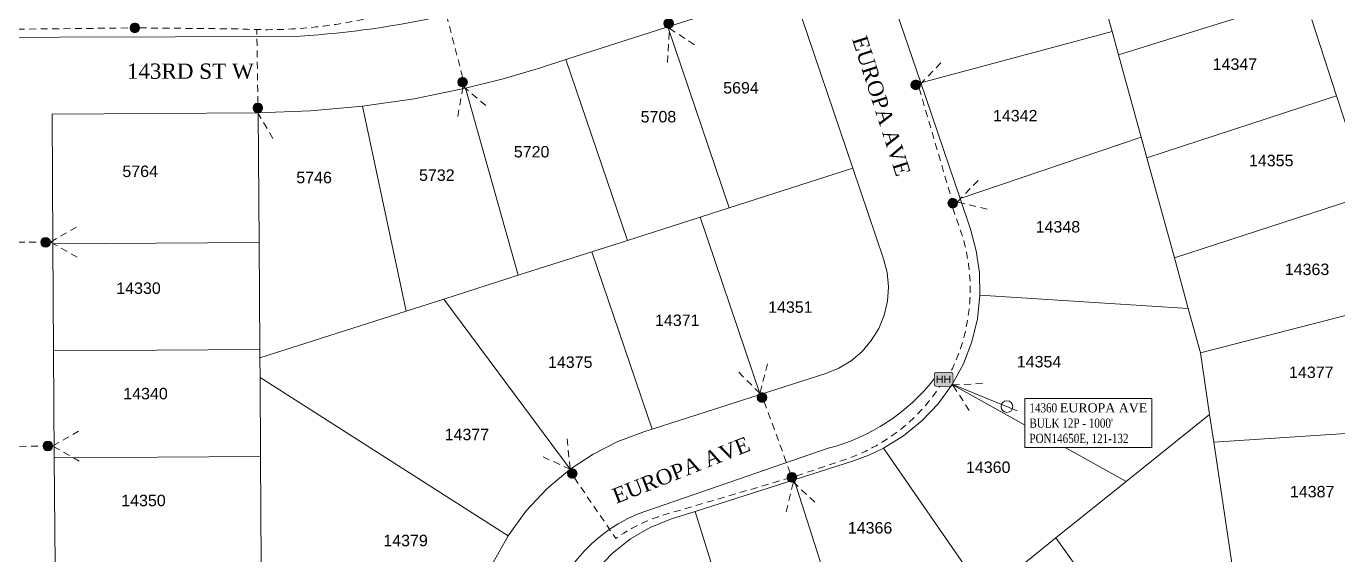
# Model space of a CAD drawing. Header units: feet. Extents: x 865220 to 2843432, y -2240498 to 970288.
# Drawn here: x 2837057 to 2837915, y 963679 to 964025 of the extents above; entities that cross this region are included whole.
import ezdxf
from ezdxf.enums import TextEntityAlignment as Align
from ezdxf.lldxf.tags import DXFTag

# ---------------------------------------------------------------- set-up
doc = ezdxf.new("R2010")
doc.units = ezdxf.units.FT
doc.header["$LTSCALE"] = 0.015
doc.header["$MEASUREMENT"] = 0
doc.linetypes.add('DASHED', pattern=[5, 3, -2])
for name, color, linetype in [('Dakota County Addresses', 7, 'Continuous'), ('Dakota County Parcels', 7, 'Continuous'), ('PROP_TEL', 6, 'Continuous'), ('STREET NAME', 7, 'Continuous'), ('TELEPHONE STRUCT-PROP', 6, 'Continuous'), ('TERMINALS', 7, 'Continuous')]:
    doc.layers.add(name, color=color, linetype=linetype)
for name, color, linetype, lineweight in [('DROP BURIED', 7, 'DASHED', 5), ('RUNNING LINE (UNDERGROUND)', 10, 'Continuous', 40), ('TAIL', 1, 'MST', 5)]:
    doc.layers.add(name, color=color, linetype=linetype, lineweight=lineweight)
doc.styles.add('Dimensions 100', font='arial.ttf')
doc.styles.add('Line', font='txt.shx', dxfattribs={"height": 3})
doc.styles.add('SIMPLEX', font='times.ttf', dxfattribs={"width": 0.8})
doc.styles.get("Standard").update_dxf_attribs({"font": 'times.ttf'})
doc.styles.add('Utilities', font='arial.ttf', dxfattribs={"height": 2.5})
tags = doc.linetypes.add('MST', pattern='A,5,-5,5,-5,["TAIL",Line,S=1.5,R=0,X=0,Y=-1.5],-20', length=40).pattern_tags.tags
tags[10] = DXFTag(74, 10)

# ---------------------------------------------------------------- blocks, each defined once
blk = doc.blocks.new('ACMAP_ANN_TEMPLATE_Dakota County Addresses')
at = {"layer": 'Dakota County Addresses', "style": 'Dimensions 100'}
blk.add_attdef('DakotaCountyAddress', text='', height=50, dxfattribs=at).set_placement((0, 0), align=Align.CENTER)
blk = doc.blocks.new('NEW HH')
at = {"ltscale": 40, "true_color": 0xffffff}
h = blk.add_hatch(color=7, dxfattribs=at)
h.dxf.hatch_style = 1
h.paths.add_polyline_path([(-0.0611, -0.0305, 0.414214), (-0.0458, -0.0458), (0.0458, -0.0458, 0.414214), (0.0611, -0.0305), (0.0611, 0.0305, 0.414214), (0.0458, 0.0458), (-0.0458, 0.0458, 0.414214), (-0.0611, 0.0305)])
at = {"layer": 'RUNNING LINE (UNDERGROUND)', "color": 6, "lineweight": 0, "const_width": 0.005, "flags": 128}
blk.add_lwpolyline([(-0.0611, 0.0305), (-0.0611, -0.0305, 0.414214), (-0.0458, -0.0458), (0.0458, -0.0458, 0.414214), (0.0611, -0.0305), (0.0611, 0.0305, 0.414214), (0.0458, 0.0458), (-0.0458, 0.0458, 0.414214)], format="xyb", close=True, dxfattribs=at)
at = {"layer": 'TELEPHONE STRUCT-PROP', "color": 18, "true_color": 0x000000, "style": 'Utilities'}
blk.add_text('HH', height=0.05, dxfattribs=at).set_placement((0, 0), align=Align.MIDDLE_CENTER)
blk = doc.blocks.new('Proposed FlowerPot')
at = {"lineweight": 5, "ltscale": 100, "true_color": 0xffffff}
h = blk.add_hatch(color=7, dxfattribs=at)
h.dxf.hatch_style = 1
h.paths.add_polyline_path([(-0.06, 0, 0.414214), (0, -0.06, 0.414214), (0.06, 0, 0.414214), (0, 0.06, 0.414214)])
at = {"lineweight": 5, "ltscale": 100}
blk.add_circle((0, 0), 0.0604, dxfattribs=at)
at = {"layer": 'RUNNING LINE (UNDERGROUND)', "color": 6, "lineweight": 5, "const_width": 0.00907, "flags": 128}
blk.add_lwpolyline([(-0.06, 0, -0.414214), (0, 0.06, -0.414214), (0.06, 0, -0.414214), (0, -0.06, -0.414214), (-0.06, 0)], format="xyb", dxfattribs=at)
at = {"color": 18, "linetype": 'ByBlock', "lineweight": 5, "ltscale": 100, "true_color": 0x000000, "style": 'Dimensions 100'}
blk.add_text('F', height=0.0744, dxfattribs=at).set_placement((-0.029, -0.037))
blk = doc.blocks.new('TERMINAL')
at = {"lineweight": 5, "ltscale": 0.5, "flags": 128}
blk.add_lwpolyline([(-0.07, -0.65), (-0.07, 44.75)], dxfattribs=at)
at = {"lineweight": 5, "ltscale": 0.5}
blk.add_circle((-0.07, 37.61), 3.83, dxfattribs=at)

msp = doc.modelspace()

# ---------------------------------------------------------------- linework, layer by layer
at = {"layer": 'Dakota County Parcels', "lineweight": 5, "ltscale": 100}
for p, q in [((2837745.83, 964100.75), (2837767.69, 964021.32)), ((2837615.18, 964068.14), (2837642.49, 963987.65)), ((2837476.98, 964024.26), (2837557.93, 964050.15)), ((2837557.93, 964050.15), (2837598.09, 963931.79)), ((2837771.88, 964006.08), (2837893.77, 964043.98)), ((2837898.44, 964028.81), (2837914.65, 963979.28)), ((2837410.31, 964002.93), (2837476.98, 964024.26)), ((2837476.98, 964024.26), (2837517.14, 963905.9)), ((2837642.49, 963987.65), (2837767.69, 964021.32)), ((2837767.69, 964021.32), (2837771.88, 964006.08)), ((2837393.63, 963997.6), (2837410.31, 964002.93)), ((2837410.31, 964002.93), (2837450.47, 963884.57)), ((2837771.88, 964006.08), (2837786.73, 963952.11)), ((2837642.49, 963987.65), (2837668.19, 963911.9)), ((2837344.57, 963984.1), (2837379.04, 963861.73)), ((2837790.45, 963938.59), (2837914.65, 963979.28)), ((2837914.65, 963979.28), (2837933.31, 963922.31)), ((2837277.19, 963972.37), (2837305.71, 963838.27)), ((2837073.95, 963967.23), (2837208.93, 963968.14)), ((2837074.52, 963882.25), (2837073.95, 963967.23)), ((2837209.51, 963883.15), (2837208.93, 963968.14)), ((2837668.19, 963911.9), (2837786.73, 963952.11)), ((2837786.73, 963952.11), (2837790.45, 963938.59)), ((2837790.45, 963938.59), (2837808.48, 963873.04)), ((2837517.14, 963905.9), (2837598.09, 963931.79)), ((2837598.09, 963931.79), (2837618.19, 963872.53)), ((2837668.19, 963911.9), (2837675.01, 963891.81)), ((2837808.48, 963873.04), (2837935.75, 963914.64)), ((2837498.09, 963899.81), (2837517.14, 963905.9)), ((2837450.47, 963884.57), (2837498.09, 963899.81)), ((2837498.09, 963899.81), (2837537.48, 963783.72)), ((2837074.52, 963882.25), (2837209.51, 963883.15)), ((2837209.98, 963813.16), (2837209.51, 963883.15)), ((2837427.24, 963877.15), (2837450.47, 963884.57)), ((2837074.99, 963812.25), (2837074.52, 963882.25)), ((2837379.04, 963861.73), (2837427.24, 963877.15)), ((2837427.24, 963877.15), (2837466.62, 963761.1)), ((2837808.48, 963873.04), (2837817.6, 963839.91)), ((2837330.43, 963846.18), (2837379.04, 963861.73)), ((2837681.21, 963848.73), (2837817.6, 963839.91)), ((2837305.71, 963838.27), (2837330.43, 963846.18)), ((2837330.43, 963846.18), (2837413.09, 963734.72)), ((2837817.6, 963839.91), (2837825.55, 963810.99)), ((2837825.55, 963810.99), (2837950.94, 963843.34)), ((2837305.71, 963838.27), (2837210.01, 963807.66)), ((2837074.99, 963812.25), (2837209.98, 963813.16)), ((2837075.47, 963742.26), (2837074.99, 963812.25)), ((2837210.01, 963807.66), (2837209.98, 963813.16)), ((2837210.1, 963794.91), (2837210.01, 963807.66)), ((2837825.55, 963810.99), (2837831.55, 963770.66)), ((2837537.48, 963783.72), (2837580.27, 963797.38)), ((2837210.1, 963794.91), (2837372.38, 963691.1)), ((2837210.45, 963743.17), (2837210.1, 963794.91)), ((2837663.02, 963790.19), (2837776.99, 963726.82)), ((2837466.62, 963761.1), (2837537.48, 963783.72)), ((2837776.99, 963726.82), (2837831.55, 963770.66)), ((2837831.55, 963770.66), (2837834.25, 963752.51)), ((2837461.2, 963759.37), (2837466.62, 963761.1)), ((2837834.25, 963752.51), (2837954.31, 963760.46)), ((2837618.11, 963748.48), (2837684.61, 963652.59)), ((2837834.25, 963752.51), (2837851.4, 963637.15)), ((2837075.47, 963742.26), (2837210.45, 963743.17)), ((2837075.94, 963672.27), (2837075.47, 963742.26)), ((2837210.92, 963673.18), (2837210.45, 963743.17)), ((2837559.71, 963727.84), (2837598.51, 963740.23)), ((2837494.94, 963707.17), (2837559.71, 963727.84)), ((2837559.71, 963727.84), (2837604.32, 963588.09)), ((2837730.89, 963689.78), (2837776.99, 963726.82)), ((2837479.44, 963702.22), (2837494.94, 963707.17)), ((2837543.43, 963551.94), (2837494.94, 963707.17)), ((2837684.61, 963652.59), (2837730.89, 963689.78)), ((2837730.89, 963689.78), (2837799.42, 963593.98))]:
    msp.add_line(p, q, dxfattribs=at)
for points in [[(2837344.57, 963984.1), (2837369.23, 963990.36), (2837393.63, 963997.6)], [(2837277.19, 963972.37), (2837311.04, 963977.32), (2837344.57, 963984.1)], [(2837208.93, 963968.14), (2837243.12, 963969.33), (2837277.19, 963972.37)], [(2837681.21, 963848.73), (2837680.91, 963863.31), (2837678.83, 963877.74), (2837675.01, 963891.81)], [(2837580.27, 963797.38), (2837588.93, 963800.93), (2837596.93, 963805.8), (2837604.05, 963811.88), (2837610.12, 963819.01), (2837614.99, 963827), (2837618.53, 963835.67), (2837620.66, 963844.79), (2837621.31, 963854.13), (2837620.49, 963863.46), (2837618.19, 963872.53)], [(2837663.02, 963790.19), (2837670.4, 963803.81), (2837675.95, 963818.27), (2837679.58, 963833.33), (2837681.21, 963848.73)], [(2837618.11, 963748.48), (2837631.29, 963756.62), (2837643.3, 963766.4), (2837653.94, 963777.65), (2837663.02, 963790.19)], [(2837461.2, 963759.37), (2837444.29, 963752.93), (2837428.19, 963744.68), (2837413.09, 963734.72)], [(2837598.51, 963740.23), (2837608.49, 963743.92), (2837618.11, 963748.48)], [(2837413.09, 963734.72), (2837397.79, 963721.86), (2837384.15, 963707.25), (2837372.38, 963691.1)], [(2837479.44, 963702.22), (2837465.51, 963696.64), (2837452.51, 963689.14), (2837440.71, 963679.86), (2837430.36, 963668.99), (2837421.66, 963656.75), (2837414.8, 963643.4), (2837409.91, 963629.21), (2837407.1, 963614.47)], [(2837372.38, 963691.1), (2837362.66, 963673.64), (2837355.11, 963655.13), (2837349.85, 963635.85)]]:
    msp.add_lwpolyline(points, dxfattribs=at)
at = {"layer": 'DROP BURIED', "lineweight": 5, "ltscale": 100, "flags": 128}
for points in [[(2837342.64, 963991.29), (2837330.5, 964038.5), (2837437.79, 964070.14)], [(2836991.55, 964022.13), (2837125, 964023.61)], [(2837208.65, 963974.4), (2837207.98, 964022.54)], [(2837641.44, 963984.12), (2837662.57, 963911.91)], [(2837019.64, 963752.43), (2837017.54, 963883.38), (2837066.61, 963883.31)], [(2837540.04, 963778.91), (2837557.08, 963732.44)], [(2837022.78, 963749.29), (2837068.08, 963750)]]:
    msp.add_lwpolyline(points, dxfattribs=at)
for points in [[(2837131.29, 964023.64), (2837196.5, 964023, 0.070715), (2837280.51, 964029.89)], [(2837663.45, 963905.75), (2837670.5, 963885, -0.184597), (2837662.03, 963798.21)], [(2837561.17, 963730.4), (2837592.5, 963741, 0.169821), (2837655, 963789.05)], [(2837415.81, 963729.18), (2837442.86, 963689.55, -0.07349), (2837472.69, 963704.37), (2837561.17, 963730.4, 0.007973)]]:
    msp.add_lwpolyline(points, format="xyb", dxfattribs=at)
at = {"layer": 'DROP BURIED', "lineweight": 5, "ltscale": 100}
for points in [[(2837476.75, 964001.01), (2837478.06, 964023.34), (2837496.75, 964011.05)], [(2837642.1, 963986.66), (2837655.94, 964001.09)], [(2837339.51, 963965.63), (2837343, 963985.32), (2837358.31, 963972.45)], [(2837208.65, 963968.12), (2837218.76, 963950.87)], [(2837685.92, 963905), (2837666.5, 963909.77), (2837680.35, 963924.21)], [(2837090.32, 963873.5), (2837073, 963883.5), (2837090.32, 963893.5)], [(2837542.27, 963803.84), (2837537.19, 963784.49), (2837522.98, 963798.57)], [(2837674.26, 963773.15), (2837663.43, 963789.97), (2837683.4, 963790.94)], [(2837091.82, 963740), (2837074.5, 963750), (2837091.82, 963760)], [(2837411.11, 963754.72), (2837413.02, 963734.81), (2837394.82, 963743.12)], [(2837554.52, 963706.97), (2837559.01, 963726.46), (2837573.64, 963712.83)]]:
    msp.add_lwpolyline(points, dxfattribs=at)
at = {"layer": 'TAIL', "lineweight": 5, "ltscale": 100, "flags": 128}
for points in [[(2836985.45, 964021.74), (2837002.71, 964017.26), (2837230.5, 964018, 0.081927), (2837415.5, 964058), (2837585.28, 964109.85)], [(2837667.03, 963384.15), (2837646.43, 963383.2, -0.207795), (2837497.67, 963312.99), (2837423.14, 963310.5), (2837388.86, 963310.34), (2837388.92, 963331.67), (2837389.11, 963434.9), (2837396.53, 963461.62), (2837395.2, 963617.63, -0.290554), (2837457.5, 963705.5), (2837582, 963748.5, 0.164695), (2837651.34, 963794.02)]]:
    msp.add_lwpolyline(points, format="xyb", dxfattribs=at)

# ---------------------------------------------------------------- block references
at = {"layer": 'Dakota County Addresses', "lineweight": 5, "ltscale": 100, "xscale": 0.15, "yscale": 0.15, "zscale": 0.15}
for p, values in [((2837848.11, 963996.17), {'DakotaCountyAddress': '14347'}), ((2837524.86, 963980.67), {'DakotaCountyAddress': '5694'}), ((2837470.82, 963961.78), {'DakotaCountyAddress': '5708'}), ((2837704.31, 963962.44), {'DakotaCountyAddress': '14342'}), ((2837387.84, 963938.84), {'DakotaCountyAddress': '5720'}), ((2837871.86, 963933.08), {'DakotaCountyAddress': '14355'}), ((2837131.65, 963926.03), {'DakotaCountyAddress': '5764'}), ((2837245.47, 963921.98), {'DakotaCountyAddress': '5746'}), ((2837325.79, 963923.52), {'DakotaCountyAddress': '5732'}), ((2837732.24, 963889.71), {'DakotaCountyAddress': '14348'}), ((2837895.29, 963861.86), {'DakotaCountyAddress': '14363'}), ((2837130.56, 963849.54), {'DakotaCountyAddress': '14330'}), ((2837557.15, 963837.17), {'DakotaCountyAddress': '14351'}), ((2837483.15, 963828.52), {'DakotaCountyAddress': '14371'}), ((2837413.1, 963801.11), {'DakotaCountyAddress': '14375'}), ((2837719.9, 963801.42), {'DakotaCountyAddress': '14354'}), ((2837898.08, 963794.48), {'DakotaCountyAddress': '14377'}), ((2837135.16, 963780.52), {'DakotaCountyAddress': '14340'}), ((2837345.47, 963753.78), {'DakotaCountyAddress': '14377'}), ((2837686.65, 963732.34), {'DakotaCountyAddress': '14360'}), ((2837898.65, 963716.37), {'DakotaCountyAddress': '14387'}), ((2837133.81, 963710.58), {'DakotaCountyAddress': '14350'}), ((2837609.3, 963692.69), {'DakotaCountyAddress': '14366'}), ((2837305.33, 963684.39), {'DakotaCountyAddress': '14379'})]:
    msp.add_blockref('ACMAP_ANN_TEMPLATE_Dakota County Addresses', p, dxfattribs=at).add_auto_attribs(values)
at = {"layer": 'PROP_TEL', "lineweight": 5, "ltscale": 100}
for name, p, xscale, yscale, zscale in [('Proposed FlowerPot', (2837477.49, 964026.56), 52, 52, 52), ('Proposed FlowerPot', (2837128.14, 964023.64), 52, 52, 52), ('Proposed FlowerPot', (2837342.64, 963988.14), 52, 52, 52), ('Proposed FlowerPot', (2837639.22, 963986.35), 52, 52, 52), ('Proposed FlowerPot', (2837208.65, 963971.26), 52, 52, 52), ('Proposed FlowerPot', (2837663.45, 963908.89), 52, 52, 52), ('Proposed FlowerPot', (2837069.76, 963883.31), 52, 52, 52), ('NEW HH', (2837657.45, 963793.63), 100, 100, 100), ('Proposed FlowerPot', (2837538.61, 963781.71), 52, 52, 52), ('Proposed FlowerPot', (2837071.22, 963750), 52, 52, 52), ('Proposed FlowerPot', (2837414.41, 963732), 52, 52, 52), ('Proposed FlowerPot', (2837558.16, 963729.49), 52, 52, 52)]:
    msp.add_blockref(name, p, dxfattribs=dict(at, xscale=xscale, yscale=yscale, zscale=zscale))
at = {"layer": 'TERMINALS', "lineweight": 5, "ltscale": 100, "rotation": 247.8362223697117}
msp.add_blockref('TERMINAL', (2837664.02, 963789.92), dxfattribs=at)

# ---------------------------------------------------------------- texts
at = {"layer": 'STREET NAME', "lineweight": 5, "ltscale": 100, "char_height": 10, "attachment_point": 1}
for insert, rotation in [((2837606.98, 964019.45), 287.80748), ((2837439.55, 963721.39), 21.64272)]:
    msp.add_mtext('EUROPA AVE', dxfattribs=dict(at, insert=insert, rotation=rotation))
at = {"layer": 'STREET NAME', "lineweight": 5, "ltscale": 100, "insert": (2837122.91, 964000.33), "char_height": 10, "attachment_point": 1}
msp.add_mtext('143RD ST W', dxfattribs=at)

# ---------------------------------------------------------------- next in the draw order: texts
at = {"layer": 'TERMINALS', "lineweight": 5, "ltscale": 100, "insert": (2837713.61, 963777.98), "char_height": 6, "attachment_point": 1, "style": 'SIMPLEX', "bg_fill": 19, "box_fill_scale": 1.5, "bg_fill_color": 256, "bg_fill_transparency": 0}
msp.add_mtext("14360 {\\W1;EUROPA AVE}\\PBULK 12P - 1000'\\PPON14650E, 121-132", dxfattribs=at)

doc.saveas('drawing.dxf')
